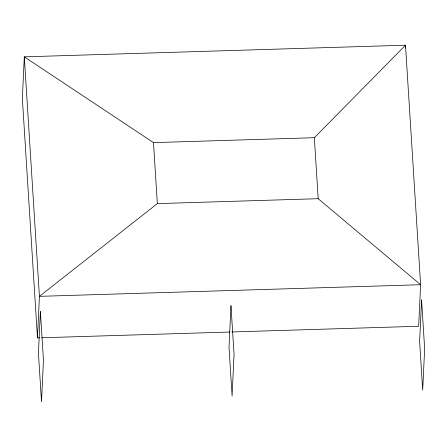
<?xml version="1.0" encoding="UTF-8"?>
<svg xmlns="http://www.w3.org/2000/svg" width="447" height="447" viewBox="0 0 447 447"><rect width="100%" height="100%" fill="white"/><g stroke="black" fill="none" stroke-linecap="round" stroke-linejoin="round"><path stroke-width="0.67" d="M39.559 337.831L37.47 337.893L39.425 296.35L24.311 56.842L405.496 45.203L420.616 284.711L418.655 326.26L231.898 331.959M405.368 47.974L405.496 45.203L314.342 137.71L153.489 142.621L24.311 56.842L22.35 98.39L37.47 337.893M157.338 203.614L39.425 296.35L420.616 284.711L318.191 198.703L157.338 203.614L153.489 142.621M41.649 337.77L229.803 332.026M314.342 137.71L318.191 198.703M40.386 311.553L38.431 353.102L41.504 401.797L43.46 360.248L40.386 311.553M230.982 305.737L229.02 347.285L232.099 395.981L234.055 354.432L230.982 305.737M421.577 299.915L419.616 341.463L422.689 390.158L424.65 348.61L421.577 299.915"/></g></svg>
